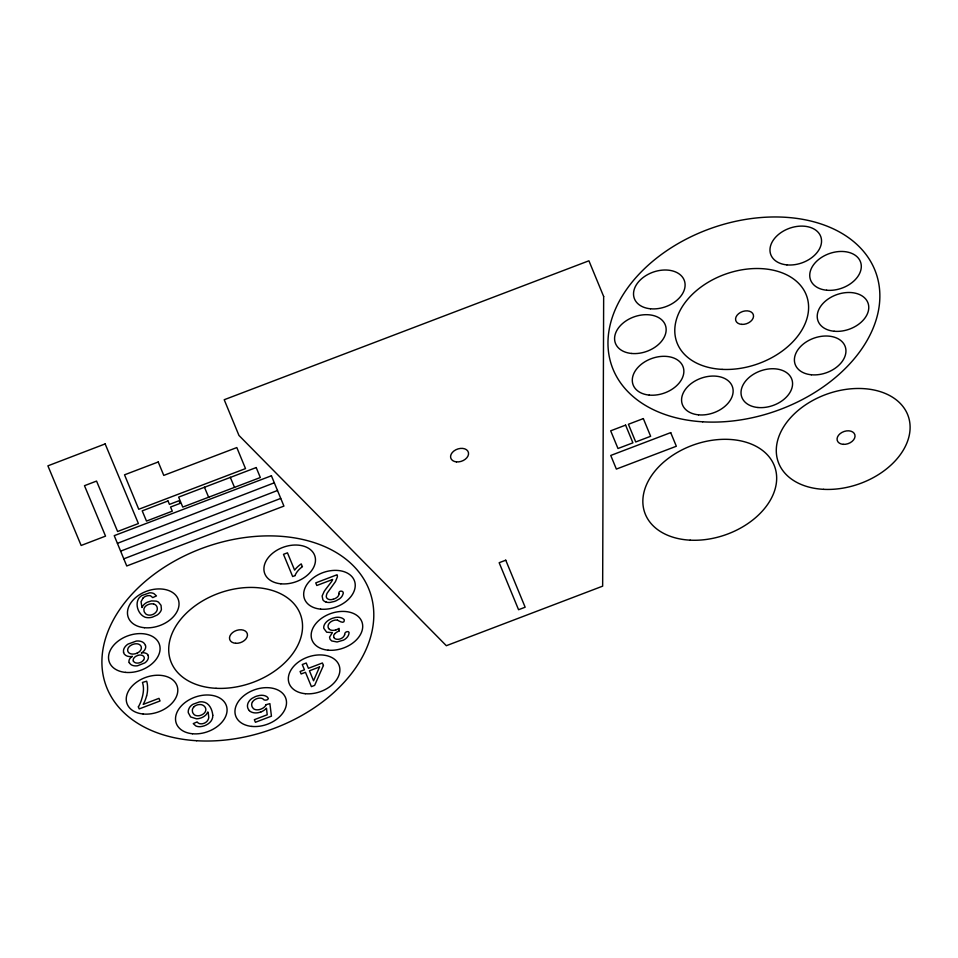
<?xml version="1.0" encoding="UTF-8"?>
<svg xmlns="http://www.w3.org/2000/svg" width="958" height="958" viewBox="0 0 958 958"><rect width="100%" height="100%" fill="white"/><g stroke="black" fill="none" stroke-linecap="round" stroke-linejoin="round"><path stroke-width="1.44" d="M338.976 593.888C337.779 589.805 345.395 590.308 342.772 594.702A9.281 6.419 -19.4 0 1 339.348 598.954L336.102 600.774A17.771 12.298 -19.4 0 1 334.414 601.432L330.151 602.426A9.341 6.467 -19.4 0 1 327.349 602.342A10.083 6.981 -19.4 0 1 326.103 602.043M344.748 634.783C343.766 631.394 350.58 630.005 348.856 634.04A9.796 6.778 -19.4 0 1 343.431 640.16L337.084 641.98L331.755 640.95L330.091 639.333L329.54 637.118L332.414 632.615L326.678 632.208L323.816 628.376A10.023 6.946 -19.4 0 1 324.475 624.58L324.69 624.185A12.047 8.335 -19.4 0 1 325.193 623.395A11.101 7.676 -19.4 0 1 328.965 619.958L331.013 618.88A15.28 10.574 -19.4 0 1 332.677 618.221L335.228 617.527A10.263 7.101 -19.4 0 1 339.479 617.383A10.418 7.209 -19.4 0 1 344.329 619.826C344.629 624.353 339.886 621.455 337.467 620.161M193.672 707.196L192.977 708.166A7.065 4.886 -19.4 0 0 192.33 710.046L192.522 712.034A13.388 9.269 -19.4 0 0 192.857 712.908L194.019 714.5A6.754 4.67 -19.4 0 0 195.995 715.554A6.383 4.419 -19.4 0 0 200.366 715.41A6.838 4.73 -19.4 0 0 204.916 712.369A7.496 5.185 -19.4 0 0 205.192 711.854A6.981 4.826 -19.4 0 0 205.814 709.267L205.671 708.477A9.975 6.898 -19.4 0 0 203.336 705.471A7.077 4.898 -19.4 0 0 200.282 704.537A6.347 4.395 -19.4 0 0 193.564 707.148M334.785 633.741L334.414 634.16A4.491 3.102 -19.4 0 0 333.671 635.908L333.755 636.83A7.269 5.03 -19.4 0 0 333.911 637.298M143.149 597.804L141.042 601.756L142 607.552A9.436 6.526 -19.4 0 1 143.233 605.42L143.58 605.013A10.658 7.377 -19.4 0 1 144.814 603.827A9.352 6.478 -19.4 0 1 147.34 602.199L151.436 600.906L156.082 601.121A10.119 7.005 -19.4 0 1 158.465 602.139L161.028 605.3L161.411 609.42A10.418 7.209 -19.4 0 1 160.369 611.815L159.196 613.3A9.915 6.862 -19.4 0 1 156.908 615.168L152.394 617.144A10.897 7.544 -19.4 0 1 149.28 617.659A11.412 7.892 -19.4 0 1 147.736 617.659A10.706 7.413 -19.4 0 1 144.862 617.12C138.419 614.377 134.946 604.905 138.527 598.762A10.61 7.341 -19.4 0 1 140.012 596.99A10.49 7.269 -19.4 0 1 141.94 595.481L149.556 592.846A8.538 5.916 -19.4 0 1 151.903 592.966A8.418 5.832 -19.4 0 1 153.951 593.625L156.465 595.912L152.753 597.6L150.634 595.876A4.61 3.185 -19.4 0 0 149.807 595.636A6.179 4.275 -19.4 0 0 143.257 597.864M117.475 543.318L274.228 482.832M120.624 551.149L277.485 490.496M123.869 558.813L280.67 498.435M295.208 575.554L292.657 576.524L283.496 554.335L287.46 552.826L294.597 570.118A26.309 18.202 -19.4 0 1 301.231 563.891L302.249 566.453M260.971 711.89L258.899 712.536A10.167 7.041 -19.4 0 1 253.966 712.788A11.52 7.975 -19.4 0 1 253.02 712.596A10.43 7.221 -19.4 0 1 249.308 710.596M339.204 631.011L339.072 628.34A12.31 8.514 -19.4 0 1 335.743 629.993M333.156 599.277L333.815 599.061A9.592 6.646 -19.4 0 0 334.845 598.666L335.779 598.187A6.131 4.239 -19.4 0 0 339.012 593.876M266.037 704.705L269.881 703.627L271.449 716.165L255.415 722.272L254.349 719.686L267.21 714.776L266.492 708.178A11.484 7.951 -19.4 0 1 260.995 711.926M249.308 710.596L248.17 708.932A15.412 10.67 -19.4 0 1 247.727 707.794L247.631 707.411A12.442 8.61 -19.4 0 1 248.385 702.382L249.272 701.005A10.382 7.185 -19.4 0 1 252.205 698.274L255.103 696.741A15.771 10.909 -19.4 0 1 256.852 696.095L259.438 695.46A10.035 6.946 -19.4 0 1 267.533 697.232C270.527 699.591 264.24 701.627 262.875 698.861A6.287 4.347 -19.4 0 0 261.175 698.214A6.574 4.55 -19.4 0 0 256.337 698.861A6.802 4.706 -19.4 0 0 252.804 701.495A8.107 5.604 -19.4 0 0 252.457 702.034M328.666 628.46L328.414 628.041A8.706 6.023 -19.4 0 1 328.151 627.322A7.089 4.91 -19.4 0 1 332.689 620.772A8.167 5.652 -19.4 0 1 333.348 620.556A6.323 4.371 -19.4 0 1 337.491 620.137M230.243 477.228L234.53 487.43M204.425 487.179L208.712 497.394M138.323 706.812L139.185 708.92L160.058 700.969L158.98 698.358L143.197 704.37A49.098 33.985 -19.4 0 0 146.574 695.879M123.666 652.266L123.522 651.548A9.76 6.754 -19.4 0 1 124.384 647.859A11.161 7.724 -19.4 0 1 124.863 647.105A10.394 7.197 -19.4 0 1 128.097 644.063L136.275 641.082A10.298 7.125 -19.4 0 1 139.796 641.153A11.053 7.652 -19.4 0 1 141.149 641.477A9.867 6.826 -19.4 0 1 144.43 643.644L145.017 644.602A12.694 8.79 -19.4 0 1 145.377 645.5M153.651 604.031A7.077 4.898 -19.4 0 1 156.382 605.803L156.801 606.51A11.807 8.179 -19.4 0 1 157.124 607.348L157.316 608.51A7.868 5.449 -19.4 0 1 156.705 611.06A8.526 5.892 -19.4 0 1 156.178 611.875L155.783 612.378A6.215 4.299 -19.4 0 1 148.502 615.084L147.628 614.856A7.077 4.898 -19.4 0 1 145.604 613.755L144.407 612.126A13.232 9.161 -19.4 0 1 144.071 611.264L143.892 609.324A6.622 4.586 -19.4 0 1 144.395 607.767A6.371 4.407 -19.4 0 1 147.843 604.737A7.951 5.508 -19.4 0 1 148.849 604.342A6.754 4.67 -19.4 0 1 153.651 604.031M137.832 655.356A5.568 3.856 -19.4 0 1 144.131 657.152A5.233 3.616 -19.4 0 1 143.532 660.134M137.856 655.44A7.712 5.341 -19.4 0 0 136.994 655.763A5.485 3.796 -19.4 0 0 133.294 661.092M143.472 660.122A5.688 3.94 -19.4 0 1 138.072 663.08A5.688 3.94 -19.4 0 1 133.401 661.068M145.544 645.441A8.85 6.119 -19.4 0 1 141.437 652.985M141.353 652.829A7.784 5.389 -19.4 0 1 148.25 655.224M132.3 656.529A9.592 6.646 -19.4 0 1 123.462 652.326M129.09 662.673A7.664 5.305 -19.4 0 1 132.288 656.314M129.39 662.577A9.712 6.718 -19.4 0 0 129.677 663.152A8.418 5.832 -19.4 0 0 132.503 665.367L132.875 665.487A9.903 6.85 -19.4 0 0 134.06 665.762A9.149 6.335 -19.4 0 0 137.629 665.738L144.754 662.924A8.897 6.155 -19.4 0 0 147.197 660.577A9.532 6.598 -19.4 0 0 147.616 659.918A8.299 5.748 -19.4 0 0 148.334 656.458L148.25 656.158A9.951 6.886 -19.4 0 0 147.963 655.356M138.419 706.824A49.756 34.44 -19.4 0 0 141.868 698.514A56.941 39.41 -19.4 0 0 143.484 689.077A44.786 30.991 -19.4 0 0 142.455 682.431L146.67 681.21A45.505 31.494 -19.4 0 1 147.58 687.76A51.804 35.853 -19.4 0 1 146.646 695.879M294.992 575.542A21.304 14.753 -19.4 0 1 302.477 566.645M326.091 602.055A8.957 6.191 -19.4 0 1 322.894 599.828L322.127 596.008L324.175 591.445A58.917 40.775 -19.4 0 1 325.983 588.895L331.348 581.889A13.891 9.616 -19.4 0 0 332.63 579.47L316.811 585.494L315.745 582.883L337.048 574.764A7.556 5.233 -19.4 0 1 337.372 576.824L335.48 581.59L327.157 593.146A14.37 9.939 -19.4 0 0 326.75 594.056L326.271 596.151A6.514 4.515 -19.4 0 0 326.427 597.229A5.928 4.095 -19.4 0 0 329.289 599.528A6.311 4.371 -19.4 0 0 333.156 599.265M344.521 634.795A5.772 4 -19.4 0 1 339.491 639.118A5.772 4 -19.4 0 1 333.707 637.381M334.761 633.729A8.885 6.143 -19.4 0 1 338.964 631.106M335.731 629.945A6.538 4.527 -19.4 0 1 328.594 628.496M266.073 704.717A7.401 5.125 -19.4 0 1 261.031 709.064A9.652 6.682 -19.4 0 1 260.277 709.351L259.546 709.567A6.838 4.742 -19.4 0 1 253.403 708.621L252.217 706.992A12.873 8.909 -19.4 0 1 251.882 706.094L251.667 704.609A7.736 5.353 -19.4 0 1 252.445 702.034M603.66 296.501L602.654 586.152L446.344 645.704L238.949 435.435L224.208 399.726L588.919 260.792L603.66 296.501M212.772 715.243C213.167 721.997 206.198 726.2 200.21 726.679A8.682 6.011 -19.4 0 1 195.779 725.889L193.253 723.625L197.097 721.913A12.574 8.706 -19.4 0 0 198.15 722.943L199.24 723.553A3.94 2.73 -19.4 0 0 199.551 723.661A5.916 4.095 -19.4 0 0 206.856 721.482A9.808 6.79 -19.4 0 0 208.772 717.482L208.281 713.147A41.757 28.908 -19.4 0 0 207.85 711.938L206.461 714.285A8.993 6.227 -19.4 0 1 205.263 715.482L204.353 716.201A9.999 6.922 -19.4 0 1 201.228 717.865L199.276 718.464A9.257 6.407 -19.4 0 1 196.414 718.787L190.63 716.943L188.307 712.74A12.993 8.993 -19.4 0 1 188.63 709.399L189.373 707.794A9.688 6.706 -19.4 0 1 190.474 706.321A9.987 6.91 -19.4 0 1 193.073 704.214L199.324 701.963A10.37 7.185 -19.4 0 1 202.701 701.903C209.155 702.477 212.293 709.555 212.772 715.243M319.541 666.948L313.553 680.767L309.446 670.804L319.541 666.948M323.433 665.475L314.631 685.389L311.398 686.623L305.482 672.3L301.135 673.965L300.105 671.474L304.464 669.822L302.273 664.529L306.237 663.02L308.416 668.313L322.403 662.984L323.433 665.475M137.138 653.105L136.814 653.248A8.909 6.167 -19.4 0 1 135.761 653.631A6.934 4.802 -19.4 0 1 128.109 651.895A8.754 6.059 -19.4 0 1 127.773 650.925L127.713 650.686A6.754 4.67 -19.4 0 1 131.953 644.77A7.688 5.317 -19.4 0 1 136.299 643.764A6.179 4.275 -19.4 0 1 139.377 644.542A7.76 5.365 -19.4 0 1 141.113 646.494A8.359 5.784 -19.4 0 1 141.269 646.973A6.766 4.682 -19.4 0 1 137.162 653.128M168.009 500.962L142.215 510.865L146.49 521.08L172.296 511.165L170.548 507.022L180.08 503.393L178.99 500.747L169.446 504.387L168.009 500.962M105.152 443.913L47.9 465.839L81.143 545.473L105.536 536.121L84.484 485.694L96.554 481.072L117.606 531.498L138.395 523.535L105.152 443.913M158.226 461.984L124.528 474.821L138.754 509.273L245.511 468.606L236.818 447.566L163.77 475.396L158.226 461.984M256.205 467.552L178.643 497.106L182.762 507.081L260.325 477.527L256.205 467.552M271.413 475.779L114.23 535.654L126.743 565.974L283.927 506.099L271.413 475.779M625.598 425.124L610.677 430.813L617.982 448.512L632.903 442.836L625.598 425.124M643.333 418.586L628.412 424.274L635.717 441.973L650.638 436.285L643.333 418.586M670.708 432.621L610.749 455.457L616.365 469.085L676.336 446.248L670.708 432.621M505.752 560.202L499.166 562.717L518.565 609.719L525.152 607.216L505.752 560.202M456.439 461.876A9.257 6.407 -19.4 0 0 468.426 452.499A9.257 6.407 -19.4 0 0 453.829 451.05A9.257 6.407 -19.4 0 0 456.439 461.876M741.767 324.379A9.257 6.407 -19.4 0 0 753.347 314.739A9.257 6.407 -19.4 0 0 738.546 313.745A9.257 6.407 -19.4 0 0 741.767 324.379M786.913 264.887A26.573 18.394 -19.4 0 0 821.162 237.895A26.573 18.394 -19.4 0 0 779.189 233.908A26.573 18.394 -19.4 0 0 786.913 264.887M826.67 290.226A26.573 18.394 -19.4 0 0 860.919 263.222A26.573 18.394 -19.4 0 0 818.958 259.247A26.573 18.394 -19.4 0 0 826.67 290.226M722.104 369.369A68.928 47.708 -19.4 0 0 806.899 296.669A68.928 47.708 -19.4 0 0 696.071 290.945A68.928 47.708 -19.4 0 0 722.104 369.369M834.143 331.252A26.573 18.394 -19.4 0 0 868.391 304.261A26.573 18.394 -19.4 0 0 826.431 300.285A26.573 18.394 -19.4 0 0 834.143 331.252M811.318 374.77A26.573 18.394 -19.4 0 0 845.567 347.778A26.573 18.394 -19.4 0 0 803.606 343.802A26.573 18.394 -19.4 0 0 811.318 374.77M757.946 407.509A26.573 18.394 -19.4 0 0 792.194 380.518A26.573 18.394 -19.4 0 0 750.222 376.542A26.573 18.394 -19.4 0 0 757.946 407.509M698.514 414.838A26.573 18.394 -19.4 0 0 732.762 387.846A26.573 18.394 -19.4 0 0 690.79 383.859A26.573 18.394 -19.4 0 0 698.514 414.838M649.237 395.091A26.573 18.394 -19.4 0 0 683.485 368.1A26.573 18.394 -19.4 0 0 641.513 364.112A26.573 18.394 -19.4 0 0 649.237 395.091M631.526 353.466A26.573 18.394 -19.4 0 0 665.774 326.474A26.573 18.394 -19.4 0 0 623.802 322.487A26.573 18.394 -19.4 0 0 631.526 353.466M650.47 308.787A26.573 18.394 -19.4 0 0 684.719 281.784A26.573 18.394 -19.4 0 0 642.746 277.808A26.573 18.394 -19.4 0 0 650.47 308.787M702.669 421.807A140.036 96.926 -19.4 0 0 876.726 275.209A140.036 96.926 -19.4 0 0 652.35 261.594A140.036 96.926 -19.4 0 0 702.669 421.807M690.167 540.168A68.928 47.708 -19.4 0 0 774.962 467.456A68.928 47.708 -19.4 0 0 664.145 461.732A68.928 47.708 -19.4 0 0 690.167 540.168M823.605 489.334A68.928 47.708 -19.4 0 0 908.4 416.634A68.928 47.708 -19.4 0 0 797.571 410.91A68.928 47.708 -19.4 0 0 823.605 489.334M843.256 444.344A9.257 6.407 -19.4 0 0 854.847 434.692A9.257 6.407 -19.4 0 0 840.046 433.711A9.257 6.407 -19.4 0 0 843.256 444.344M280.85 583.805A26.573 18.394 -19.4 0 0 315.098 556.814A26.573 18.394 -19.4 0 0 273.126 552.826A26.573 18.394 -19.4 0 0 280.85 583.805M320.607 609.144A26.573 18.394 -19.4 0 0 354.855 582.141A26.573 18.394 -19.4 0 0 312.895 578.165A26.573 18.394 -19.4 0 0 320.607 609.144M328.079 650.171A26.573 18.394 -19.4 0 0 362.328 623.179A26.573 18.394 -19.4 0 0 320.367 619.203A26.573 18.394 -19.4 0 0 328.079 650.171M305.267 693.7A26.573 18.394 -19.4 0 0 339.515 666.696A26.573 18.394 -19.4 0 0 297.543 662.72A26.573 18.394 -19.4 0 0 305.267 693.7M251.882 726.427A26.573 18.394 -19.4 0 0 286.131 699.436A26.573 18.394 -19.4 0 0 244.158 695.46A26.573 18.394 -19.4 0 0 251.882 726.427M192.45 733.756A26.573 18.394 -19.4 0 0 226.699 706.765A26.573 18.394 -19.4 0 0 184.726 702.789A26.573 18.394 -19.4 0 0 192.45 733.756M143.173 714.009A26.573 18.394 -19.4 0 0 177.422 687.018A26.573 18.394 -19.4 0 0 135.461 683.03A26.573 18.394 -19.4 0 0 143.173 714.009M125.462 672.384A26.573 18.394 -19.4 0 0 159.711 645.393A26.573 18.394 -19.4 0 0 117.738 641.405A26.573 18.394 -19.4 0 0 125.462 672.384M144.407 627.706A26.573 18.394 -19.4 0 0 178.655 600.702A26.573 18.394 -19.4 0 0 136.683 596.726A26.573 18.394 -19.4 0 0 144.407 627.706M196.606 740.726A140.036 96.926 -19.4 0 0 370.662 594.128A140.036 96.926 -19.4 0 0 146.287 580.512A140.036 96.926 -19.4 0 0 196.606 740.726M216.041 688.299A68.928 47.708 -19.4 0 0 300.836 615.587A68.928 47.708 -19.4 0 0 190.007 609.863A68.928 47.708 -19.4 0 0 216.041 688.299M235.704 643.297A9.257 6.407 -19.4 0 0 247.284 633.657A9.257 6.407 -19.4 0 0 232.483 632.663A9.257 6.407 -19.4 0 0 235.704 643.297"/></g></svg>
